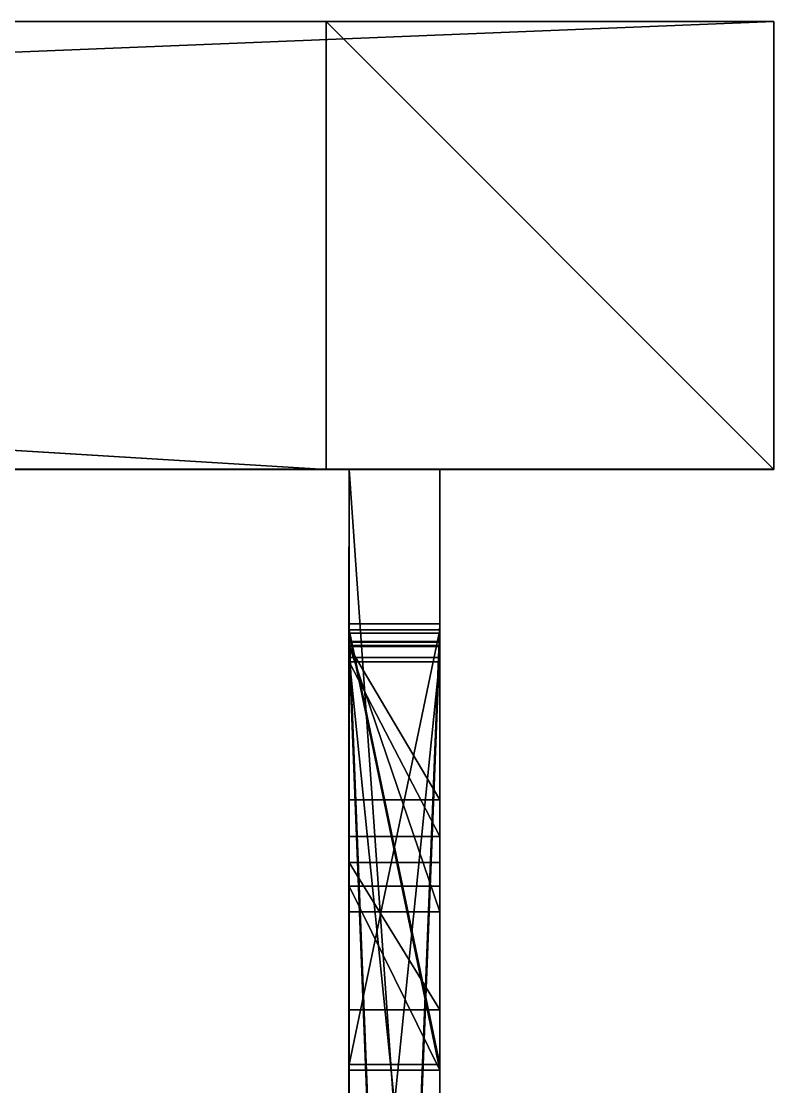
# Model space of a CAD drawing. Extents: x 0 to 379, y -92 to 153.
# Drawn here: x 349.78 to 375, y -20.71 to 15.01 of the extents above; entities that cross this region are included whole.
import ezdxf

# ---------------------------------------------------------------- set-up
doc = ezdxf.new("R2010")
doc.units = 0
doc.header["$LTSCALE"] = 25.4
doc.layers.get('0').update_dxf_attribs({"color": 13, "linetype": 'CONTINUOUS'})

msp = doc.modelspace()

# ---------------------------------------------------------------- linework, layer by layer
at = {"color": 0}
for p, q in [((359.997, 15, 269.326), (114.997, 15.012, 269.326)), ((359.997, 15, 254.314), (114.997, 15.012, 254.314)), ((359.997, 15, 269.326), (114.997, 15.012, 269.326)), ((359.997, 15, 254.314), (114.997, 15.012, 254.314)), ((0, 15), (374.996, 15)), ((0, 15), (374.996, 15)), ((114.996, 15, 15), (359.997, 15, 15)), ((114.996, 15, 15), (359.997, 15, 15)), ((359.996, -0.013, 305), (359.997, 15, 305)), ((359.996, -0.013, 15), (359.997, 15, 15)), ((359.996, -0.013, 254.314), (359.997, 15, 254.314)), ((359.996, -0.013, 15), (359.997, 15, 15)), ((359.997, 15, 269.326), (359.996, -0.013, 269.326)), ((359.996, -0.013, 305), (359.997, 15, 305)), ((359.997, 15, 269.326), (359.996, -0.013, 269.326)), ((359.996, -0.013, 254.314), (359.997, 15, 254.314)), ((359.997, 15, 305), (374.996, 15, 305)), ((359.997, 15, 15), (359.997, 15, 254.314)), ((359.997, 15, 269.326), (359.997, 15, 305)), ((359.997, 15, 305), (374.996, 15, 305)), ((359.997, 15, 15), (359.997, 15, 254.314)), ((359.997, 15, 269.326), (359.997, 15, 305)), ((374.996, -0.011, 305), (374.996, 15, 305)), ((374.996, 15), (374.996, -0.005)), ((374.996, 15, 15), (374.996, 15)), ((374.996, -0.011, 15), (374.996, 15, 15)), ((374.996, 15), (374.996, -0.005)), ((374.996, -0.011, 15), (374.996, 15, 15)), ((374.996, 15, 15), (374.996, 15, 305)), ((374.996, -0.011, 305), (374.996, 15, 305)), ((374.996, 15, 15), (374.996, 15, 305)), ((374.996, 15, 15), (374.996, 15)), ((374.996, -0.005), (0, 0)), ((374.996, -0.005), (0, 0)), ((359.996, -0.013, 15), (100, 0, 15)), ((359.996, -0.013, 15), (100, 0, 15)), ((114.996, 0.046, 15), (359.996, -0.013, 15)), ((114.996, 0.046, 15), (359.996, -0.013, 15)), ((359.996, -0.013, 269.326), (114.996, -0.001, 269.326)), ((359.996, -0.013, 254.314), (114.996, -0.001, 254.314)), ((359.996, -0.013, 269.326), (114.996, -0.001, 269.326)), ((359.996, -0.013, 254.314), (114.996, -0.001, 254.314)), ((301.72, -0.008, 258.532), (363.807, -0.009, 258.531)), ((360.764, -0.009, 254.738), (301.72, -0.008, 254.74)), ((301.72, -0.008, 258.532), (363.807, -0.009, 258.531)), ((360.764, -0.009, 254.738), (301.72, -0.008, 254.74)), ((374.996, -0.011, 305), (359.996, -0.013, 305)), ((374.996, -0.011, 305), (359.996, -0.013, 305)), ((359.996, -0.013, 269.326), (359.996, -0.013, 305)), ((359.996, -0.013, 15), (359.996, -0.013, 254.314)), ((359.996, -0.013, 15), (359.996, -0.013, 254.314)), ((359.996, -0.013, 269.326), (359.996, -0.013, 305)), ((360.764, -0.009, 254.738), (360.762, -92.211, 254.738)), ((360.764, -0.009, 254.738), (360.762, -92.211, 254.738)), ((360.764, -0.009, 15.603), (360.763, -43.419, 15.603)), ((360.764, -0.009, 15.603), (360.763, -43.419, 15.603)), ((363.807, -0.009, 15.603), (360.764, -0.009, 15.603)), ((360.764, -0.009, 15.603), (360.764, -0.009, 254.738)), ((363.807, -0.009, 15.603), (360.764, -0.009, 15.603)), ((360.764, -0.009, 15.603), (360.764, -0.009, 254.738)), ((363.807, -0.009, 258.531), (363.804, -92.211, 258.531)), ((363.807, -0.009, 258.531), (363.804, -92.211, 258.531)), ((363.807, -0.009, 15.603), (363.805, -43.419, 15.603)), ((363.807, -0.009, 15.603), (363.805, -43.419, 15.603)), ((363.807, -0.009, 258.531), (363.807, -0.009, 15.603)), ((363.807, -0.009, 258.531), (363.807, -0.009, 15.603)), ((374.996, -0.011, 15), (374.996, -0.005)), ((374.996, -0.011, 15), (374.996, -0.005)), ((374.996, -0.011, 15), (374.996, -0.011, 305)), ((374.996, -0.011, 15), (374.996, -0.011, 305)), ((360.763, -82.486, 198.024), (360.763, -5.188, 198.024)), ((360.763, -5.188, 198.024), (360.763, -5.188, 211.928)), ((360.763, -5.188, 211.928), (360.763, -82.486, 211.928)), ((363.804, -5.188, 198.024), (360.763, -5.188, 198.024)), ((360.763, -82.486, 198.024), (360.763, -5.188, 198.024)), ((363.804, -5.188, 211.928), (360.763, -5.188, 211.928)), ((360.763, -5.188, 198.024), (360.763, -5.188, 211.928)), ((363.804, -5.188, 198.024), (360.763, -5.188, 198.024)), ((360.763, -5.188, 211.928), (360.763, -82.486, 211.928)), ((363.804, -5.188, 211.928), (360.763, -5.188, 211.928)), ((363.804, -82.486, 198.024), (363.804, -5.188, 198.024)), ((363.804, -5.188, 211.928), (363.804, -82.486, 211.928)), ((363.804, -5.188, 198.024), (363.804, -5.188, 211.928)), ((363.804, -82.486, 198.024), (363.804, -5.188, 198.024)), ((363.804, -5.188, 198.024), (363.804, -5.188, 211.928)), ((363.804, -5.188, 211.928), (363.804, -82.486, 211.928)), ((360.764, -5.387, 100.75), (360.764, -5.387, 86.157)), ((360.764, -19.966, 100.75), (360.764, -5.387, 100.75)), ((360.764, -5.387, 86.157), (360.764, -19.966, 86.157)), ((363.806, -5.387, 100.75), (360.764, -5.387, 100.75)), ((360.764, -5.387, 100.75), (360.764, -5.387, 86.157)), ((363.806, -5.387, 86.157), (360.764, -5.387, 86.157)), ((360.764, -19.966, 100.75), (360.764, -5.387, 100.75)), ((363.806, -5.387, 100.75), (360.764, -5.387, 100.75)), ((363.806, -5.387, 86.157), (360.764, -5.387, 86.157)), ((360.764, -5.387, 86.157), (360.764, -19.966, 86.157)), ((360.764, -20.147, 85.047), (360.764, -5.497, 85.047)), ((360.764, -5.497, 70.397), (360.764, -20.147, 70.397)), ((360.764, -5.497, 85.047), (360.764, -5.497, 70.397)), ((360.764, -20.147, 85.047), (360.764, -5.497, 85.047)), ((363.806, -5.497, 85.047), (360.764, -5.497, 85.047)), ((363.806, -5.497, 70.397), (360.764, -5.497, 70.397)), ((360.764, -5.497, 70.397), (360.764, -20.147, 70.397)), ((363.806, -5.497, 85.047), (360.764, -5.497, 85.047)), ((360.764, -5.497, 85.047), (360.764, -5.497, 70.397)), ((363.806, -5.497, 70.397), (360.764, -5.497, 70.397)), ((363.806, -5.387, 100.75), (363.806, -5.387, 86.157)), ((363.806, -5.387, 86.157), (363.806, -19.966, 86.157)), ((363.806, -19.966, 100.75), (363.806, -5.387, 100.75)), ((363.806, -5.387, 100.75), (363.806, -5.387, 86.157)), ((363.806, -19.966, 100.75), (363.806, -5.387, 100.75)), ((363.806, -5.387, 86.157), (363.806, -19.966, 86.157)), ((363.806, -20.147, 85.047), (363.806, -5.497, 85.047)), ((363.806, -5.497, 85.047), (363.806, -5.497, 70.397)), ((363.806, -5.497, 70.397), (363.806, -20.147, 70.397)), ((363.806, -20.147, 85.047), (363.806, -5.497, 85.047)), ((363.806, -5.497, 70.397), (363.806, -20.147, 70.397)), ((363.806, -5.497, 85.047), (363.806, -5.497, 70.397)), ((360.763, -83.297, 178.024), (360.763, -5.78, 178.024)), ((360.763, -5.78, 178.024), (360.763, -5.78, 192.317)), ((360.763, -5.78, 192.317), (360.763, -83.297, 192.317)), ((363.804, -5.78, 178.024), (360.763, -5.78, 178.024)), ((360.763, -83.297, 178.024), (360.763, -5.78, 178.024)), ((363.804, -5.78, 192.317), (360.763, -5.78, 192.317)), ((360.763, -5.78, 178.024), (360.763, -5.78, 192.317)), ((363.804, -5.78, 178.024), (360.763, -5.78, 178.024)), ((360.763, -5.78, 192.317), (360.763, -83.297, 192.317)), ((363.804, -5.78, 192.317), (360.763, -5.78, 192.317)), ((360.763, -5.794, 230.072), (360.763, -81.951, 230.072)), ((360.763, -81.951, 216.917), (360.763, -5.794, 216.917)), ((360.763, -5.794, 216.917), (360.763, -5.794, 230.072)), ((360.763, -5.794, 230.072), (360.763, -81.951, 230.072)), ((363.804, -5.794, 230.072), (360.763, -5.794, 230.072)), ((363.804, -5.794, 216.917), (360.763, -5.794, 216.917)), ((360.763, -81.951, 216.917), (360.763, -5.794, 216.917)), ((363.804, -5.794, 230.072), (360.763, -5.794, 230.072)), ((360.763, -5.794, 216.917), (360.763, -5.794, 230.072)), ((363.804, -5.794, 216.917), (360.763, -5.794, 216.917)), ((360.763, -5.8, 234.699), (360.763, -5.8, 247.056)), ((360.763, -5.8, 247.056), (360.763, -81.415, 247.056)), ((360.763, -81.415, 234.699), (360.763, -5.8, 234.699)), ((363.804, -5.8, 247.056), (360.763, -5.8, 247.056)), ((360.763, -5.8, 234.699), (360.763, -5.8, 247.056)), ((363.804, -5.8, 234.699), (360.763, -5.8, 234.699)), ((360.763, -5.8, 247.056), (360.763, -81.415, 247.056)), ((363.804, -5.8, 247.056), (360.763, -5.8, 247.056)), ((363.804, -5.8, 234.699), (360.763, -5.8, 234.699)), ((360.763, -81.415, 234.699), (360.763, -5.8, 234.699)), ((360.764, -14.848, 104.619), (360.764, -5.911, 104.619)), ((360.764, -5.911, 104.619), (360.764, -5.911, 132.462)), ((360.764, -5.911, 132.462), (360.764, -14.848, 132.462)), ((363.806, -5.911, 104.619), (360.764, -5.911, 104.619)), ((360.764, -14.848, 104.619), (360.764, -5.911, 104.619)), ((363.806, -5.911, 132.462), (360.764, -5.911, 132.462)), ((360.764, -5.911, 104.619), (360.764, -5.911, 132.462)), ((363.806, -5.911, 104.619), (360.764, -5.911, 104.619)), ((360.764, -5.911, 132.462), (360.764, -14.848, 132.462)), ((363.806, -5.911, 132.462), (360.764, -5.911, 132.462)), ((360.764, -11.091, 136.08), (360.764, -5.947, 136.08)), ((360.764, -5.947, 136.08), (360.764, -5.947, 151.886)), ((360.764, -5.947, 151.886), (360.764, -11.091, 151.886)), ((363.806, -5.947, 136.08), (360.764, -5.947, 136.08)), ((360.764, -11.091, 136.08), (360.764, -5.947, 136.08)), ((363.806, -5.947, 151.886), (360.764, -5.947, 151.886)), ((360.764, -5.947, 136.08), (360.764, -5.947, 151.886)), ((363.806, -5.947, 136.08), (360.764, -5.947, 136.08)), ((360.764, -5.947, 151.886), (360.764, -11.091, 151.886)), ((363.806, -5.947, 151.886), (360.764, -5.947, 151.886)), ((363.804, -83.297, 178.024), (363.804, -5.78, 178.024)), ((363.804, -5.78, 192.317), (363.804, -83.297, 192.317)), ((363.804, -5.78, 178.024), (363.804, -5.78, 192.317)), ((363.804, -83.297, 178.024), (363.804, -5.78, 178.024)), ((363.804, -5.78, 178.024), (363.804, -5.78, 192.317)), ((363.804, -5.78, 192.317), (363.804, -83.297, 192.317)), ((363.804, -5.794, 230.072), (363.804, -81.951, 230.072)), ((363.804, -5.794, 216.917), (363.804, -5.794, 230.072)), ((363.804, -81.951, 216.917), (363.804, -5.794, 216.917)), ((363.804, -5.794, 230.072), (363.804, -81.951, 230.072)), ((363.804, -81.951, 216.917), (363.804, -5.794, 216.917)), ((363.804, -5.794, 216.917), (363.804, -5.794, 230.072)), ((363.804, -5.8, 234.699), (363.804, -5.8, 247.056)), ((363.804, -81.415, 234.699), (363.804, -5.8, 234.699)), ((363.804, -5.8, 247.056), (363.804, -81.415, 247.056)), ((363.804, -5.8, 234.699), (363.804, -5.8, 247.056)), ((363.804, -5.8, 247.056), (363.804, -81.415, 247.056)), ((363.804, -81.415, 234.699), (363.804, -5.8, 234.699)), ((363.806, -14.848, 104.619), (363.806, -5.911, 104.619)), ((363.806, -5.911, 132.462), (363.806, -14.848, 132.462)), ((363.806, -5.911, 104.619), (363.806, -5.911, 132.462)), ((363.806, -14.848, 104.619), (363.806, -5.911, 104.619)), ((363.806, -5.911, 104.619), (363.806, -5.911, 132.462)), ((363.806, -5.911, 132.462), (363.806, -14.848, 132.462)), ((363.806, -11.091, 136.08), (363.806, -5.947, 136.08)), ((363.806, -5.947, 151.886), (363.806, -11.091, 151.886)), ((363.806, -5.947, 136.08), (363.806, -5.947, 151.886)), ((363.806, -11.091, 136.08), (363.806, -5.947, 136.08)), ((363.806, -5.947, 136.08), (363.806, -5.947, 151.886)), ((363.806, -5.947, 151.886), (363.806, -11.091, 151.886)), ((360.764, -6.313, 24.079), (360.764, -36.21, 24.079)), ((360.764, -6.313, 40.065), (360.764, -6.313, 24.079)), ((360.764, -36.21, 40.065), (360.764, -6.313, 40.065)), ((363.806, -6.313, 24.079), (360.764, -6.313, 24.079)), ((360.764, -6.313, 24.079), (360.764, -36.21, 24.079)), ((363.806, -6.313, 40.065), (360.764, -6.313, 40.065)), ((360.764, -6.313, 40.065), (360.764, -6.313, 24.079)), ((363.806, -6.313, 24.079), (360.764, -6.313, 24.079)), ((360.764, -36.21, 40.065), (360.764, -6.313, 40.065)), ((363.806, -6.313, 40.065), (360.764, -6.313, 40.065)), ((363.806, -6.313, 24.079), (363.806, -36.21, 24.079)), ((363.806, -36.21, 40.065), (363.806, -6.313, 40.065)), ((363.806, -6.313, 40.065), (363.806, -6.313, 24.079)), ((363.806, -6.313, 24.079), (363.806, -36.21, 24.079)), ((363.806, -6.313, 40.065), (363.806, -6.313, 24.079)), ((363.806, -36.21, 40.065), (363.806, -6.313, 40.065)), ((360.764, -6.458, 44.017), (360.764, -6.458, 64.159)), ((360.764, -6.458, 64.159), (360.764, -12.323, 64.159)), ((360.764, -12.323, 44.017), (360.764, -6.458, 44.017)), ((363.806, -6.459, 64.159), (360.764, -6.458, 64.159)), ((360.764, -6.458, 44.017), (360.764, -6.458, 64.159)), ((363.806, -6.459, 44.017), (360.764, -6.458, 44.017)), ((360.764, -6.458, 64.159), (360.764, -12.323, 64.159)), ((363.806, -6.459, 64.159), (360.764, -6.458, 64.159)), ((363.806, -6.459, 44.017), (360.764, -6.458, 44.017)), ((360.764, -12.323, 44.017), (360.764, -6.458, 44.017)), ((363.806, -6.459, 44.017), (363.806, -6.459, 64.159)), ((363.806, -12.323, 44.017), (363.806, -6.459, 44.017)), ((363.806, -6.459, 64.159), (363.806, -12.323, 64.159)), ((363.806, -6.459, 44.017), (363.806, -6.459, 64.159)), ((363.806, -6.459, 64.159), (363.806, -12.323, 64.159)), ((363.806, -12.323, 44.017), (363.806, -6.459, 44.017)), ((360.764, -11.091, 151.886), (360.764, -11.091, 136.08)), ((363.806, -11.091, 136.08), (360.764, -11.091, 136.08)), ((363.806, -11.091, 151.886), (360.764, -11.091, 151.886)), ((363.806, -11.091, 136.08), (360.764, -11.091, 136.08)), ((360.764, -11.091, 151.886), (360.764, -11.091, 136.08)), ((363.806, -11.091, 151.886), (360.764, -11.091, 151.886)), ((363.806, -11.091, 151.886), (363.806, -11.091, 136.08)), ((363.806, -11.091, 151.886), (363.806, -11.091, 136.08)), ((360.764, -12.323, 64.159), (360.764, -12.323, 44.017)), ((363.806, -12.323, 64.159), (360.764, -12.323, 64.159)), ((363.806, -12.323, 44.017), (360.764, -12.323, 44.017)), ((360.764, -12.323, 64.159), (360.764, -12.323, 44.017)), ((363.806, -12.323, 64.159), (360.764, -12.323, 64.159)), ((363.806, -12.323, 44.017), (360.764, -12.323, 44.017)), ((363.806, -12.323, 64.159), (363.806, -12.323, 44.017)), ((363.806, -12.323, 64.159), (363.806, -12.323, 44.017)), ((360.764, -18.131, 136.77), (360.764, -13.194, 136.77)), ((360.764, -13.194, 136.77), (360.764, -13.194, 151.829)), ((360.764, -13.194, 151.829), (360.764, -18.131, 151.829)), ((363.806, -13.194, 136.77), (360.764, -13.194, 136.77)), ((360.764, -18.131, 136.77), (360.764, -13.194, 136.77)), ((363.806, -13.194, 151.829), (360.764, -13.194, 151.829)), ((360.764, -13.194, 136.77), (360.764, -13.194, 151.829)), ((363.806, -13.194, 136.77), (360.764, -13.194, 136.77)), ((360.764, -13.194, 151.829), (360.764, -18.131, 151.829)), ((363.806, -13.194, 151.829), (360.764, -13.194, 151.829)), ((363.806, -13.194, 151.829), (363.806, -18.131, 151.829)), ((363.806, -13.194, 136.77), (363.806, -13.194, 151.829)), ((363.806, -18.131, 136.77), (363.806, -13.194, 136.77)), ((363.806, -18.131, 136.77), (363.806, -13.194, 136.77)), ((363.806, -13.194, 136.77), (363.806, -13.194, 151.829)), ((363.806, -13.194, 151.829), (363.806, -18.131, 151.829)), ((360.764, -13.985, 44.585), (360.764, -20.15, 44.585)), ((360.764, -13.985, 64.231), (360.764, -13.985, 44.585)), ((360.764, -20.15, 64.231), (360.764, -13.985, 64.231)), ((363.806, -13.985, 44.585), (360.764, -13.985, 44.585)), ((360.764, -13.985, 44.585), (360.764, -20.15, 44.585)), ((363.806, -13.985, 64.231), (360.764, -13.985, 64.231)), ((360.764, -13.985, 64.231), (360.764, -13.985, 44.585)), ((363.806, -13.985, 44.585), (360.764, -13.985, 44.585)), ((360.764, -20.15, 64.231), (360.764, -13.985, 64.231)), ((363.806, -13.985, 64.231), (360.764, -13.985, 64.231)), ((363.806, -13.985, 44.585), (363.806, -20.15, 44.585)), ((363.806, -20.15, 64.231), (363.806, -13.985, 64.231)), ((363.806, -13.985, 64.231), (363.806, -13.985, 44.585)), ((363.806, -13.985, 44.585), (363.806, -20.15, 44.585)), ((363.806, -13.985, 64.231), (363.806, -13.985, 44.585)), ((363.806, -20.15, 64.231), (363.806, -13.985, 64.231)), ((360.764, -14.848, 132.462), (360.764, -14.848, 104.619)), ((363.806, -14.848, 104.619), (360.764, -14.848, 104.619)), ((363.806, -14.848, 132.462), (360.764, -14.848, 132.462)), ((363.806, -14.848, 104.619), (360.764, -14.848, 104.619)), ((360.764, -14.848, 132.462), (360.764, -14.848, 104.619)), ((363.806, -14.848, 132.462), (360.764, -14.848, 132.462)), ((363.806, -14.848, 132.462), (363.806, -14.848, 104.619)), ((363.806, -14.848, 132.462), (363.806, -14.848, 104.619)), ((360.764, -18.131, 151.829), (360.764, -18.131, 136.77)), ((363.806, -18.131, 136.77), (360.764, -18.131, 136.77)), ((360.764, -18.131, 151.829), (360.764, -18.131, 136.77)), ((363.806, -18.131, 151.829), (360.764, -18.131, 151.829)), ((363.806, -18.131, 136.77), (360.764, -18.131, 136.77)), ((363.806, -18.131, 151.829), (360.764, -18.131, 151.829)), ((363.806, -18.131, 151.829), (363.806, -18.131, 136.77)), ((363.806, -18.131, 151.829), (363.806, -18.131, 136.77)), ((360.764, -19.966, 86.157), (360.764, -19.966, 100.75)), ((363.806, -19.966, 100.75), (360.764, -19.966, 100.75)), ((363.806, -19.966, 86.157), (360.764, -19.966, 86.157)), ((360.764, -19.966, 86.157), (360.764, -19.966, 100.75)), ((363.806, -19.966, 100.75), (360.764, -19.966, 100.75)), ((363.806, -19.966, 86.157), (360.764, -19.966, 86.157)), ((363.806, -19.966, 86.157), (363.806, -19.966, 100.75)), ((363.806, -19.966, 86.157), (363.806, -19.966, 100.75)), ((360.764, -20.147, 70.397), (360.764, -20.147, 85.047)), ((363.806, -20.147, 85.047), (360.764, -20.147, 85.047)), ((363.806, -20.147, 70.397), (360.764, -20.147, 70.397)), ((360.764, -20.147, 70.397), (360.764, -20.147, 85.047)), ((363.806, -20.147, 85.047), (360.764, -20.147, 85.047)), ((363.806, -20.147, 70.397), (360.764, -20.147, 70.397)), ((360.764, -20.15, 44.585), (360.764, -20.15, 64.231)), ((363.806, -20.15, 44.585), (360.764, -20.15, 44.585)), ((363.806, -20.15, 64.231), (360.764, -20.15, 64.231)), ((363.806, -20.15, 44.585), (360.764, -20.15, 44.585)), ((360.764, -20.15, 44.585), (360.764, -20.15, 64.231)), ((363.806, -20.15, 64.231), (360.764, -20.15, 64.231)), ((363.806, -20.147, 70.397), (363.806, -20.147, 85.047)), ((363.806, -20.147, 70.397), (363.806, -20.147, 85.047)), ((363.806, -20.15, 44.585), (363.806, -20.15, 64.231)), ((363.806, -20.15, 44.585), (363.806, -20.15, 64.231))]:
    msp.add_line(p, q, dxfattribs=at)

# ---------------------------------------------------------------- meshes
mesh = msp.add_polyface(dxfattribs=at)
corners = [(98.818, 15, 295.002), (114.996, 15, 15), (98.818, 15, 15), (114.997, 15.012, 254.314), (114.997, 15.012, 269.326), (359.997, 15, 254.314), (114.996, 15, 295.002), (0, 15, 15), (374.996, 15), (0, 15), (374.996, 15, 15), (359.997, 15, 15), (374.996, 15, 305), (359.997, 15, 269.326), (359.997, 15, 305)]
mesh.append_faces([[corners[k] for k in face] for face in [(4, 0, 6), (7, 8, 9), (12, 13, 14)]], dxfattribs={"vtx0": -1, "color": 0})
mesh.append_faces([[corners[k] for k in face] for face in [(0, 1, 2), (1, 0, 3), (3, 4, 5), (8, 7, 10), (10, 5, 12), (13, 5, 4)]], dxfattribs={"vtx0": -1, "vtx1": -1, "color": 0})
mesh.append_faces([[corners[k] for k in face] for face in [(3, 0, 4), (10, 2, 1), (12, 5, 13)]], dxfattribs={"vtx0": -1, "vtx1": -1, "vtx2": -1, "color": 0})
mesh.append_faces([[corners[k] for k in face] for face in [(10, 7, 2), (10, 1, 11), (10, 11, 5)]], dxfattribs={"vtx0": -1, "vtx2": -1, "color": 0})
mesh = msp.add_polyface(dxfattribs=at)
corners = [(359.996, -0.013, 269.326), (114.996, 0.046, 269.326), (114.996, -0.001, 269.326), (114.997, 15.012, 269.326), (359.997, 15, 269.326)]
mesh.append_faces([[corners[k] for k in face] for face in [(0, 1, 2), (3, 0, 4)]], dxfattribs={"vtx0": -1, "color": 0})
mesh.append_faces([[corners[k] for k in face] for face in [(1, 0, 3)]], dxfattribs={"vtx0": -1, "vtx1": -1, "color": 0})
mesh = msp.add_polyface(dxfattribs=at)
corners = [(114.996, 0.046, 254.314), (359.996, -0.013, 254.314), (114.996, -0.001, 254.314), (114.997, 15.012, 254.314), (359.997, 15, 254.314)]
mesh.append_faces([[corners[k] for k in face] for face in [(0, 1, 2), (1, 3, 4)]], dxfattribs={"vtx0": -1, "color": 0})
mesh.append_faces([[corners[k] for k in face] for face in [(1, 0, 3)]], dxfattribs={"vtx0": -1, "vtx2": -1, "color": 0})
mesh = msp.add_polyface(dxfattribs=at)
corners = [(10, 0, 15), (0, 15, 15), (0, 0, 15), (98.818, 15, 15), (99.996, 0.046, 15), (100, 0, 15), (114.996, 0.046, 15), (359.996, -0.013, 15)]
mesh.append_faces([[corners[k] for k in face] for face in [(0, 1, 2), (6, 5, 7)]], dxfattribs={"vtx0": -1, "color": 0})
mesh.append_faces([[corners[k] for k in face] for face in [(1, 0, 3), (3, 0, 4), (4, 5, 6)]], dxfattribs={"vtx0": -1, "vtx1": -1, "color": 0})
mesh.append_faces([[corners[k] for k in face] for face in [(4, 0, 5)]], dxfattribs={"vtx0": -1, "vtx2": -1, "color": 0})
mesh = msp.add_polyface(dxfattribs=at)
corners = [(374.996, 15), (0, 0), (0, 15), (374.996, -0.005)]
mesh.append_faces([[corners[k] for k in face] for face in [(0, 1, 2), (1, 0, 3)]], dxfattribs={"vtx0": -1, "color": 0})
mesh = msp.add_polyface(dxfattribs=at)
corners = [(359.996, -0.013, 15), (114.996, 15, 15), (114.996, 0.046, 15), (359.997, 15, 15)]
mesh.append_faces([[corners[k] for k in face] for face in [(0, 1, 2), (1, 0, 3)]], dxfattribs={"vtx0": -1, "color": 0})
mesh = msp.add_polyface(dxfattribs=at)
corners = [(374.996, -0.011, 305), (359.997, 15, 305), (359.996, -0.013, 305), (374.996, 15, 305)]
mesh.append_faces([[corners[k] for k in face] for face in [(0, 1, 2), (1, 0, 3)]], dxfattribs={"vtx0": -1, "color": 0})
mesh = msp.add_polyface(dxfattribs=at)
corners = [(359.997, 15, 254.314), (359.996, -0.013, 15), (359.996, -0.013, 254.314), (359.997, 15, 15)]
mesh.append_faces([[corners[k] for k in face] for face in [(0, 1, 2), (1, 0, 3)]], dxfattribs={"vtx0": -1, "color": 0})
mesh = msp.add_polyface(dxfattribs=at)
corners = [(359.997, 15, 305), (359.996, -0.013, 269.326), (359.996, -0.013, 305), (359.997, 15, 269.326)]
mesh.append_faces([[corners[k] for k in face] for face in [(0, 1, 2), (1, 0, 3)]], dxfattribs={"vtx0": -1, "color": 0})
mesh = msp.add_polyface(dxfattribs=at)
corners = [(374.996, -0.005), (374.996, 15, 15), (374.996, -0.011, 15), (374.996, 15)]
mesh.append_faces([[corners[k] for k in face] for face in [(0, 1, 2), (1, 0, 3)]], dxfattribs={"vtx0": -1, "color": 0})
mesh = msp.add_polyface(dxfattribs=at)
corners = [(374.996, 15, 15), (374.996, -0.011, 305), (374.996, -0.011, 15), (374.996, 15, 305)]
mesh.append_faces([[corners[k] for k in face] for face in [(0, 1, 2), (1, 0, 3)]], dxfattribs={"vtx0": -1, "color": 0})
mesh = msp.add_polyface(dxfattribs=at)
corners = [(374.996, -0.011, 15), (363.807, -0.009, 15.603), (359.996, -0.013, 15), (374.996, -0.011, 305), (363.807, -0.009, 258.531), (359.996, -0.013, 269.326), (301.72, -0.008, 258.532), (359.996, -0.013, 305), (360.764, -0.009, 15.603), (359.996, -0.013, 254.314), (360.764, -0.009, 254.738), (114.996, -0.001, 254.314), (301.72, -0.008, 254.74), (114.996, -0.001, 269.326), (0, 0), (374.996, -0.005), (0, 0, 15), (100, 0, 15), (10, 0, 15)]
mesh.append_faces([[corners[k] for k in face] for face in [(5, 3, 7), (0, 14, 15), (16, 17, 18)]], dxfattribs={"vtx0": -1, "color": 0})
mesh.append_faces([[corners[k] for k in face] for face in [(1, 3, 4), (4, 5, 6), (2, 8, 9), (8, 2, 1), (9, 10, 11), (11, 12, 13), (13, 6, 5), (14, 0, 16)]], dxfattribs={"vtx0": -1, "vtx1": -1, "color": 0})
mesh.append_faces([[corners[k] for k in face] for face in [(0, 1, 2), (4, 3, 5), (16, 0, 2)]], dxfattribs={"vtx0": -1, "vtx1": -1, "vtx2": -1, "color": 0})
mesh.append_faces([[corners[k] for k in face] for face in [(1, 0, 3), (9, 8, 10), (11, 10, 12), (13, 12, 6), (16, 2, 17)]], dxfattribs={"vtx0": -1, "vtx2": -1, "color": 0})
mesh = msp.add_polyface(dxfattribs=at)
corners = [(363.804, -92.211, 258.531), (301.72, -0.008, 258.532), (301.718, -92.21, 258.532), (363.807, -0.009, 258.531)]
mesh.append_faces([[corners[k] for k in face] for face in [(0, 1, 2), (1, 0, 3)]], dxfattribs={"vtx0": -1, "color": 0})
mesh = msp.add_polyface(dxfattribs=at)
corners = [(301.72, -0.008, 254.74), (360.762, -92.211, 254.738), (301.718, -92.21, 254.74), (360.764, -0.009, 254.738)]
mesh.append_faces([[corners[k] for k in face] for face in [(0, 1, 2), (1, 0, 3)]], dxfattribs={"vtx0": -1, "color": 0})
mesh = msp.add_polyface(dxfattribs=at)
corners = [(360.763, -36.494, 64.34), (360.763, -35.883, 70.483), (360.764, -21.261, 64.34), (360.763, -36.023, 86.355), (360.763, -36.023, 101.117), (360.763, -35.883, 85.104), (360.764, -21.261, 70.483), (360.764, -21.261, 44.643), (360.764, -21.261, 86.355), (360.764, -21.261, 85.104), (360.764, -20.15, 64.231), (360.764, -20.147, 70.397), (360.764, -13.985, 64.231), (360.764, -20.147, 85.047), (360.764, -5.497, 70.397), (360.764, -12.323, 64.159), (360.764, -13.985, 44.585), (360.764, -6.458, 64.159), (360.764, -6.458, 44.017), (360.764, -6.313, 40.065), (360.764, -6.313, 24.079), (360.762, -92.211, 156.948), (360.763, -83.297, 178.024), (360.763, -43.419, 156.948), (360.762, -92.211, 254.738), (360.763, -83.297, 192.317), (360.763, -5.78, 178.024), (360.764, -18.131, 151.829), (360.763, -43.419, 15.603), (360.764, -21.261, 101.117), (360.764, -19.966, 100.75), (360.764, -13.194, 151.829), (360.764, -11.091, 151.886), (360.764, -13.194, 136.77), (360.764, -5.947, 151.886), (360.764, -5.947, 136.08), (360.764, -5.911, 132.462), (360.764, -5.911, 104.619), (360.764, -19.966, 86.157), (360.764, -5.497, 85.047), (360.764, -5.387, 86.157), (360.763, -82.486, 198.024), (360.763, -5.78, 192.317), (360.763, -82.486, 211.928), (360.763, -5.188, 198.024), (360.764, -5.387, 100.75), (360.763, -81.415, 247.056), (360.764, -0.009, 254.738), (360.763, -81.951, 230.072), (360.763, -5.8, 247.056), (360.763, -5.8, 234.699), (360.763, -5.794, 230.072), (360.763, -5.794, 216.917), (360.763, -5.188, 211.928), (360.764, -36.21, 24.079), (360.764, -0.009, 15.603), (360.763, -36.494, 44.643), (360.764, -36.21, 40.065), (360.764, -14.848, 104.619), (360.764, -18.131, 136.77), (360.764, -14.848, 132.462), (360.763, -81.951, 216.917), (360.763, -81.415, 234.699), (360.764, -11.091, 136.08), (360.764, -20.15, 44.585), (360.764, -12.323, 44.017)]
mesh.append_faces([[corners[k] for k in face] for face in [(0, 1, 2), (3, 0, 4), (1, 3, 5), (2, 6, 7), (8, 5, 3), (5, 8, 9), (10, 11, 12), (11, 10, 13), (12, 15, 16), (15, 14, 17), (17, 14, 18), (19, 14, 20), (21, 22, 23), (22, 24, 25), (23, 4, 28), (4, 27, 29), (29, 27, 8), (9, 27, 6), (27, 26, 31), (31, 32, 33), (32, 26, 34), (34, 26, 35), (36, 26, 37), (13, 38, 39), (38, 13, 30), (39, 40, 14), (25, 41, 42), (41, 25, 43), (42, 44, 26), (46, 47, 49), (49, 47, 50), (51, 47, 52), (53, 47, 44), (28, 54, 55), (56, 28, 0), (54, 56, 57), (55, 44, 47), (30, 58, 45), (59, 30, 27), (58, 59, 60), (43, 61, 53), (61, 43, 48), (48, 62, 51), (62, 48, 46), (33, 60, 59), (60, 33, 36), (63, 33, 32), (7, 57, 56), (57, 7, 19), (64, 6, 10), (65, 16, 15)]], dxfattribs={"vtx0": -1, "vtx1": -1, "color": 0})
mesh.append_faces([[corners[k] for k in face] for face in [(1, 0, 3), (12, 14, 15), (18, 14, 19), (23, 26, 27), (23, 27, 4), (28, 4, 0), (8, 27, 9), (6, 27, 30), (6, 30, 13), (6, 13, 10), (31, 26, 32), (35, 26, 36), (26, 44, 45), (24, 46, 25), (25, 46, 48), (25, 48, 43), (50, 47, 51), (52, 47, 53), (54, 28, 56), (55, 20, 14), (55, 14, 40), (55, 45, 44), (58, 30, 59), (45, 37, 26), (36, 33, 63), (19, 7, 64), (64, 7, 6), (19, 16, 65)]], dxfattribs={"vtx0": -1, "vtx1": -1, "vtx2": -1, "color": 0})
mesh.append_faces([[corners[k] for k in face] for face in [(2, 1, 6), (12, 11, 14), (22, 21, 24), (23, 22, 26), (39, 38, 40), (42, 41, 44), (46, 24, 47), (55, 54, 20), (55, 40, 45), (45, 58, 37), (53, 61, 52), (51, 62, 50), (36, 63, 35), (19, 64, 16), (19, 65, 18)]], dxfattribs={"vtx0": -1, "vtx2": -1, "color": 0})
mesh = msp.add_polyface(dxfattribs=at)
corners = [(360.764, -0.009, 15.603), (363.805, -43.419, 15.603), (360.763, -43.419, 15.603), (363.807, -0.009, 15.603)]
mesh.append_faces([[corners[k] for k in face] for face in [(0, 1, 2), (1, 0, 3)]], dxfattribs={"vtx0": -1, "color": 0})
mesh = msp.add_polyface(dxfattribs=at)
corners = [(363.806, -36.494, 44.643), (363.806, -36.21, 40.065), (363.806, -21.261, 44.643), (363.806, -36.21, 24.079), (363.806, -6.313, 40.065), (363.806, -20.15, 44.585), (363.806, -21.261, 70.483), (363.806, -13.985, 44.585), (363.806, -12.323, 44.017), (363.806, -13.985, 64.231), (363.806, -6.459, 44.017), (363.806, -6.459, 64.159), (363.806, -18.131, 136.77), (363.806, -14.848, 132.462), (363.806, -13.194, 136.77), (363.806, -14.848, 104.619), (363.806, -5.911, 132.462), (363.806, -11.091, 136.08), (363.806, -13.194, 151.829), (363.806, -5.947, 136.08), (363.806, -5.947, 151.886), (363.804, -5.794, 230.072), (363.804, -81.415, 234.699), (363.804, -81.951, 230.072), (363.804, -5.8, 234.699), (363.804, -5.8, 247.056), (363.804, -5.188, 211.928), (363.804, -81.951, 216.917), (363.804, -82.486, 211.928), (363.804, -5.794, 216.917), (363.806, -19.966, 100.75), (363.806, -5.387, 100.75), (363.806, -5.911, 104.619), (363.804, -5.78, 178.024), (363.804, -5.78, 192.317), (363.805, -43.419, 15.603), (363.805, -43.419, 156.948), (363.807, -0.009, 15.603), (363.806, -6.313, 24.079), (363.806, -5.497, 70.397), (363.806, -5.497, 85.047), (363.806, -5.387, 86.157), (363.804, -5.188, 198.024), (363.804, -92.211, 258.531), (363.804, -81.415, 247.056), (363.807, -0.009, 258.531), (363.804, -92.211, 156.948), (363.804, -83.297, 192.317), (363.804, -83.297, 178.024), (363.804, -82.486, 198.024), (363.806, -19.966, 86.157), (363.806, -20.147, 85.047), (363.806, -18.131, 151.829), (363.806, -36.023, 101.116), (363.806, -36.494, 64.34), (363.806, -36.023, 86.355), (363.806, -21.261, 101.116), (363.806, -21.261, 86.355), (363.806, -20.15, 64.231), (363.806, -20.147, 70.397), (363.806, -11.091, 151.886), (363.806, -12.323, 64.159), (363.806, -35.883, 85.104), (363.806, -35.883, 70.483), (363.806, -21.261, 85.104), (363.806, -21.261, 64.34)]
mesh.append_faces([[corners[k] for k in face] for face in [(0, 1, 2), (1, 0, 3), (5, 4, 7), (7, 8, 9), (8, 4, 10), (10, 4, 11), (12, 13, 14), (13, 12, 15), (14, 17, 18), (17, 16, 19), (19, 16, 20), (21, 22, 23), (22, 21, 24), (24, 21, 25), (26, 27, 28), (27, 26, 29), (29, 26, 21), (15, 31, 32), (32, 31, 16), (33, 31, 34), (35, 3, 36), (3, 37, 38), (38, 37, 4), (39, 37, 40), (41, 37, 31), (42, 37, 26), (43, 44, 45), (47, 46, 48), (28, 47, 49), (23, 28, 27), (44, 23, 22), (45, 26, 37), (34, 49, 47), (49, 34, 42), (40, 50, 51), (50, 40, 41), (36, 48, 46), (48, 36, 33), (54, 36, 0), (53, 54, 55), (58, 6, 5), (51, 58, 59), (30, 51, 50), (52, 30, 12), (60, 18, 17), (9, 59, 58), (59, 9, 39), (61, 9, 8), (55, 62, 57), (62, 55, 63), (63, 65, 6)]], dxfattribs={"vtx0": -1, "vtx1": -1, "color": 0})
mesh.append_faces([[corners[k] for k in face] for face in [(2, 4, 5), (2, 5, 6), (7, 4, 8), (14, 16, 17), (30, 15, 12), (16, 31, 33), (36, 3, 0), (4, 37, 39), (40, 37, 41), (31, 37, 42), (44, 46, 47), (44, 47, 23), (23, 47, 28), (45, 25, 21), (45, 21, 26), (42, 34, 31), (33, 36, 52), (52, 36, 53), (53, 36, 54), (52, 57, 6), (52, 6, 30), (30, 6, 51), (51, 6, 58), (33, 18, 60), (33, 20, 16), (39, 9, 61), (39, 11, 4), (54, 63, 55)]], dxfattribs={"vtx0": -1, "vtx1": -1, "vtx2": -1, "color": 0})
mesh.append_faces([[corners[k] for k in face] for face in [(2, 1, 4), (14, 13, 16), (15, 30, 31), (3, 35, 37), (44, 43, 46), (45, 44, 25), (52, 53, 56), (52, 56, 57), (33, 52, 18), (33, 60, 20), (39, 61, 11), (57, 62, 64), (57, 64, 6), (63, 54, 65), (6, 65, 2)]], dxfattribs={"vtx0": -1, "vtx2": -1, "color": 0})
mesh = msp.add_polyface(dxfattribs=at)
corners = [(363.804, -82.486, 198.024), (360.763, -5.188, 198.024), (360.763, -82.486, 198.024), (363.804, -5.188, 198.024)]
mesh.append_faces([[corners[k] for k in face] for face in [(0, 1, 2), (1, 0, 3)]], dxfattribs={"vtx0": -1, "color": 0})
mesh = msp.add_polyface(dxfattribs=at)
corners = [(363.804, -5.188, 211.928), (360.763, -5.188, 198.024), (363.804, -5.188, 198.024), (360.763, -5.188, 211.928)]
mesh.append_faces([[corners[k] for k in face] for face in [(0, 1, 2), (1, 0, 3)]], dxfattribs={"vtx0": -1, "color": 0})
mesh = msp.add_polyface(dxfattribs=at)
corners = [(363.804, -5.188, 211.928), (360.763, -82.486, 211.928), (360.763, -5.188, 211.928), (363.804, -82.486, 211.928)]
mesh.append_faces([[corners[k] for k in face] for face in [(0, 1, 2), (1, 0, 3)]], dxfattribs={"vtx0": -1, "color": 0})
mesh = msp.add_polyface(dxfattribs=at)
corners = [(363.806, -5.387, 86.157), (360.764, -5.387, 100.75), (360.764, -5.387, 86.157), (363.806, -5.387, 100.75)]
mesh.append_faces([[corners[k] for k in face] for face in [(0, 1, 2), (1, 0, 3)]], dxfattribs={"vtx0": -1, "color": 0})
mesh = msp.add_polyface(dxfattribs=at)
corners = [(363.806, -5.387, 100.75), (360.764, -19.966, 100.75), (360.764, -5.387, 100.75), (363.806, -19.966, 100.75)]
mesh.append_faces([[corners[k] for k in face] for face in [(0, 1, 2), (1, 0, 3)]], dxfattribs={"vtx0": -1, "color": 0})
mesh = msp.add_polyface(dxfattribs=at)
corners = [(363.806, -19.966, 86.157), (360.764, -5.387, 86.157), (360.764, -19.966, 86.157), (363.806, -5.387, 86.157)]
mesh.append_faces([[corners[k] for k in face] for face in [(0, 1, 2), (1, 0, 3)]], dxfattribs={"vtx0": -1, "color": 0})
mesh = msp.add_polyface(dxfattribs=at)
corners = [(360.764, -5.497, 85.047), (363.806, -20.147, 85.047), (360.764, -20.147, 85.047), (363.806, -5.497, 85.047)]
mesh.append_faces([[corners[k] for k in face] for face in [(0, 1, 2), (1, 0, 3)]], dxfattribs={"vtx0": -1, "color": 0})
mesh = msp.add_polyface(dxfattribs=at)
corners = [(363.806, -20.147, 70.397), (360.764, -5.497, 70.397), (360.764, -20.147, 70.397), (363.806, -5.497, 70.397)]
mesh.append_faces([[corners[k] for k in face] for face in [(0, 1, 2), (1, 0, 3)]], dxfattribs={"vtx0": -1, "color": 0})
mesh = msp.add_polyface(dxfattribs=at)
corners = [(363.806, -5.497, 85.047), (360.764, -5.497, 70.397), (363.806, -5.497, 70.397), (360.764, -5.497, 85.047)]
mesh.append_faces([[corners[k] for k in face] for face in [(0, 1, 2), (1, 0, 3)]], dxfattribs={"vtx0": -1, "color": 0})
mesh = msp.add_polyface(dxfattribs=at)
corners = [(363.804, -83.297, 178.024), (360.763, -5.78, 178.024), (360.763, -83.297, 178.024), (363.804, -5.78, 178.024)]
mesh.append_faces([[corners[k] for k in face] for face in [(0, 1, 2), (1, 0, 3)]], dxfattribs={"vtx0": -1, "color": 0})
mesh = msp.add_polyface(dxfattribs=at)
corners = [(363.804, -5.78, 192.317), (360.763, -5.78, 178.024), (363.804, -5.78, 178.024), (360.763, -5.78, 192.317)]
mesh.append_faces([[corners[k] for k in face] for face in [(0, 1, 2), (1, 0, 3)]], dxfattribs={"vtx0": -1, "color": 0})
mesh = msp.add_polyface(dxfattribs=at)
corners = [(363.804, -5.78, 192.317), (360.763, -83.297, 192.317), (360.763, -5.78, 192.317), (363.804, -83.297, 192.317)]
mesh.append_faces([[corners[k] for k in face] for face in [(0, 1, 2), (1, 0, 3)]], dxfattribs={"vtx0": -1, "color": 0})
mesh = msp.add_polyface(dxfattribs=at)
corners = [(363.804, -5.794, 230.072), (360.763, -81.951, 230.072), (360.763, -5.794, 230.072), (363.804, -81.951, 230.072)]
mesh.append_faces([[corners[k] for k in face] for face in [(0, 1, 2), (1, 0, 3)]], dxfattribs={"vtx0": -1, "color": 0})
mesh = msp.add_polyface(dxfattribs=at)
corners = [(363.804, -81.951, 216.917), (360.763, -5.794, 216.917), (360.763, -81.951, 216.917), (363.804, -5.794, 216.917)]
mesh.append_faces([[corners[k] for k in face] for face in [(0, 1, 2), (1, 0, 3)]], dxfattribs={"vtx0": -1, "color": 0})
mesh = msp.add_polyface(dxfattribs=at)
corners = [(363.804, -5.794, 230.072), (360.763, -5.794, 216.917), (363.804, -5.794, 216.917), (360.763, -5.794, 230.072)]
mesh.append_faces([[corners[k] for k in face] for face in [(0, 1, 2), (1, 0, 3)]], dxfattribs={"vtx0": -1, "color": 0})
mesh = msp.add_polyface(dxfattribs=at)
corners = [(363.804, -5.8, 247.056), (360.763, -5.8, 234.699), (363.804, -5.8, 234.699), (360.763, -5.8, 247.056)]
mesh.append_faces([[corners[k] for k in face] for face in [(0, 1, 2), (1, 0, 3)]], dxfattribs={"vtx0": -1, "color": 0})
mesh = msp.add_polyface(dxfattribs=at)
corners = [(363.804, -5.8, 247.056), (360.763, -81.415, 247.056), (360.763, -5.8, 247.056), (363.804, -81.415, 247.056)]
mesh.append_faces([[corners[k] for k in face] for face in [(0, 1, 2), (1, 0, 3)]], dxfattribs={"vtx0": -1, "color": 0})
mesh = msp.add_polyface(dxfattribs=at)
corners = [(363.804, -81.415, 234.699), (360.763, -5.8, 234.699), (360.763, -81.415, 234.699), (363.804, -5.8, 234.699)]
mesh.append_faces([[corners[k] for k in face] for face in [(0, 1, 2), (1, 0, 3)]], dxfattribs={"vtx0": -1, "color": 0})
mesh = msp.add_polyface(dxfattribs=at)
corners = [(363.806, -14.848, 104.619), (360.764, -5.911, 104.619), (360.764, -14.848, 104.619), (363.806, -5.911, 104.619)]
mesh.append_faces([[corners[k] for k in face] for face in [(0, 1, 2), (1, 0, 3)]], dxfattribs={"vtx0": -1, "color": 0})
mesh = msp.add_polyface(dxfattribs=at)
corners = [(363.806, -5.911, 132.462), (360.764, -5.911, 104.619), (363.806, -5.911, 104.619), (360.764, -5.911, 132.462)]
mesh.append_faces([[corners[k] for k in face] for face in [(0, 1, 2), (1, 0, 3)]], dxfattribs={"vtx0": -1, "color": 0})
mesh = msp.add_polyface(dxfattribs=at)
corners = [(360.764, -5.911, 132.462), (363.806, -14.848, 132.462), (360.764, -14.848, 132.462), (363.806, -5.911, 132.462)]
mesh.append_faces([[corners[k] for k in face] for face in [(0, 1, 2), (1, 0, 3)]], dxfattribs={"vtx0": -1, "color": 0})
mesh = msp.add_polyface(dxfattribs=at)
corners = [(363.806, -11.091, 136.08), (360.764, -5.947, 136.08), (360.764, -11.091, 136.08), (363.806, -5.947, 136.08)]
mesh.append_faces([[corners[k] for k in face] for face in [(0, 1, 2), (1, 0, 3)]], dxfattribs={"vtx0": -1, "color": 0})
mesh = msp.add_polyface(dxfattribs=at)
corners = [(363.806, -5.947, 151.886), (360.764, -5.947, 136.08), (363.806, -5.947, 136.08), (360.764, -5.947, 151.886)]
mesh.append_faces([[corners[k] for k in face] for face in [(0, 1, 2), (1, 0, 3)]], dxfattribs={"vtx0": -1, "color": 0})
mesh = msp.add_polyface(dxfattribs=at)
corners = [(360.764, -5.947, 151.886), (363.806, -11.091, 151.886), (360.764, -11.091, 151.886), (363.806, -5.947, 151.886)]
mesh.append_faces([[corners[k] for k in face] for face in [(0, 1, 2), (1, 0, 3)]], dxfattribs={"vtx0": -1, "color": 0})
mesh = msp.add_polyface(dxfattribs=at)
corners = [(363.806, -36.21, 24.079), (360.764, -6.313, 24.079), (360.764, -36.21, 24.079), (363.806, -6.313, 24.079)]
mesh.append_faces([[corners[k] for k in face] for face in [(0, 1, 2), (1, 0, 3)]], dxfattribs={"vtx0": -1, "color": 0})
mesh = msp.add_polyface(dxfattribs=at)
corners = [(363.806, -6.313, 40.065), (360.764, -6.313, 24.079), (363.806, -6.313, 24.079), (360.764, -6.313, 40.065)]
mesh.append_faces([[corners[k] for k in face] for face in [(0, 1, 2), (1, 0, 3)]], dxfattribs={"vtx0": -1, "color": 0})
mesh = msp.add_polyface(dxfattribs=at)
corners = [(363.806, -6.313, 40.065), (360.764, -36.21, 40.065), (360.764, -6.313, 40.065), (363.806, -36.21, 40.065)]
mesh.append_faces([[corners[k] for k in face] for face in [(0, 1, 2), (1, 0, 3)]], dxfattribs={"vtx0": -1, "color": 0})
mesh = msp.add_polyface(dxfattribs=at)
corners = [(363.806, -6.459, 64.159), (360.764, -6.458, 44.017), (363.806, -6.459, 44.017), (360.764, -6.458, 64.159)]
mesh.append_faces([[corners[k] for k in face] for face in [(0, 1, 2), (1, 0, 3)]], dxfattribs={"vtx0": -1, "color": 0})
mesh = msp.add_polyface(dxfattribs=at)
corners = [(360.764, -6.458, 64.159), (363.806, -12.323, 64.159), (360.764, -12.323, 64.159), (363.806, -6.459, 64.159)]
mesh.append_faces([[corners[k] for k in face] for face in [(0, 1, 2), (1, 0, 3)]], dxfattribs={"vtx0": -1, "color": 0})
mesh = msp.add_polyface(dxfattribs=at)
corners = [(363.806, -12.323, 44.017), (360.764, -6.458, 44.017), (360.764, -12.323, 44.017), (363.806, -6.459, 44.017)]
mesh.append_faces([[corners[k] for k in face] for face in [(0, 1, 2), (1, 0, 3)]], dxfattribs={"vtx0": -1, "color": 0})
mesh = msp.add_polyface(dxfattribs=at)
corners = [(360.764, -11.091, 151.886), (363.806, -11.091, 136.08), (360.764, -11.091, 136.08), (363.806, -11.091, 151.886)]
mesh.append_faces([[corners[k] for k in face] for face in [(0, 1, 2), (1, 0, 3)]], dxfattribs={"vtx0": -1, "color": 0})
mesh = msp.add_polyface(dxfattribs=at)
corners = [(360.764, -12.323, 64.159), (363.806, -12.323, 44.017), (360.764, -12.323, 44.017), (363.806, -12.323, 64.159)]
mesh.append_faces([[corners[k] for k in face] for face in [(0, 1, 2), (1, 0, 3)]], dxfattribs={"vtx0": -1, "color": 0})
mesh = msp.add_polyface(dxfattribs=at)
corners = [(363.806, -18.131, 136.77), (360.764, -13.194, 136.77), (360.764, -18.131, 136.77), (363.806, -13.194, 136.77)]
mesh.append_faces([[corners[k] for k in face] for face in [(0, 1, 2), (1, 0, 3)]], dxfattribs={"vtx0": -1, "color": 0})
mesh = msp.add_polyface(dxfattribs=at)
corners = [(363.806, -13.194, 151.829), (360.764, -13.194, 136.77), (363.806, -13.194, 136.77), (360.764, -13.194, 151.829)]
mesh.append_faces([[corners[k] for k in face] for face in [(0, 1, 2), (1, 0, 3)]], dxfattribs={"vtx0": -1, "color": 0})
mesh = msp.add_polyface(dxfattribs=at)
corners = [(360.764, -13.194, 151.829), (363.806, -18.131, 151.829), (360.764, -18.131, 151.829), (363.806, -13.194, 151.829)]
mesh.append_faces([[corners[k] for k in face] for face in [(0, 1, 2), (1, 0, 3)]], dxfattribs={"vtx0": -1, "color": 0})
mesh = msp.add_polyface(dxfattribs=at)
corners = [(363.806, -20.15, 44.585), (360.764, -13.985, 44.585), (360.764, -20.15, 44.585), (363.806, -13.985, 44.585)]
mesh.append_faces([[corners[k] for k in face] for face in [(0, 1, 2), (1, 0, 3)]], dxfattribs={"vtx0": -1, "color": 0})
mesh = msp.add_polyface(dxfattribs=at)
corners = [(363.806, -13.985, 64.231), (360.764, -13.985, 44.585), (363.806, -13.985, 44.585), (360.764, -13.985, 64.231)]
mesh.append_faces([[corners[k] for k in face] for face in [(0, 1, 2), (1, 0, 3)]], dxfattribs={"vtx0": -1, "color": 0})
mesh = msp.add_polyface(dxfattribs=at)
corners = [(360.764, -13.985, 64.231), (363.806, -20.15, 64.231), (360.764, -20.15, 64.231), (363.806, -13.985, 64.231)]
mesh.append_faces([[corners[k] for k in face] for face in [(0, 1, 2), (1, 0, 3)]], dxfattribs={"vtx0": -1, "color": 0})
mesh = msp.add_polyface(dxfattribs=at)
corners = [(360.764, -14.848, 132.462), (363.806, -14.848, 104.619), (360.764, -14.848, 104.619), (363.806, -14.848, 132.462)]
mesh.append_faces([[corners[k] for k in face] for face in [(0, 1, 2), (1, 0, 3)]], dxfattribs={"vtx0": -1, "color": 0})
mesh = msp.add_polyface(dxfattribs=at)
corners = [(360.764, -18.131, 151.829), (363.806, -18.131, 136.77), (360.764, -18.131, 136.77), (363.806, -18.131, 151.829)]
mesh.append_faces([[corners[k] for k in face] for face in [(0, 1, 2), (1, 0, 3)]], dxfattribs={"vtx0": -1, "color": 0})
mesh = msp.add_polyface(dxfattribs=at)
corners = [(360.764, -19.966, 100.75), (363.806, -19.966, 86.157), (360.764, -19.966, 86.157), (363.806, -19.966, 100.75)]
mesh.append_faces([[corners[k] for k in face] for face in [(0, 1, 2), (1, 0, 3)]], dxfattribs={"vtx0": -1, "color": 0})
mesh = msp.add_polyface(dxfattribs=at)
corners = [(360.764, -20.147, 85.047), (363.806, -20.147, 70.397), (360.764, -20.147, 70.397), (363.806, -20.147, 85.047)]
mesh.append_faces([[corners[k] for k in face] for face in [(0, 1, 2), (1, 0, 3)]], dxfattribs={"vtx0": -1, "color": 0})
mesh = msp.add_polyface(dxfattribs=at)
corners = [(360.764, -20.15, 64.231), (363.806, -20.15, 44.585), (360.764, -20.15, 44.585), (363.806, -20.15, 64.231)]
mesh.append_faces([[corners[k] for k in face] for face in [(0, 1, 2), (1, 0, 3)]], dxfattribs={"vtx0": -1, "color": 0})

doc.saveas('drawing.dxf')
